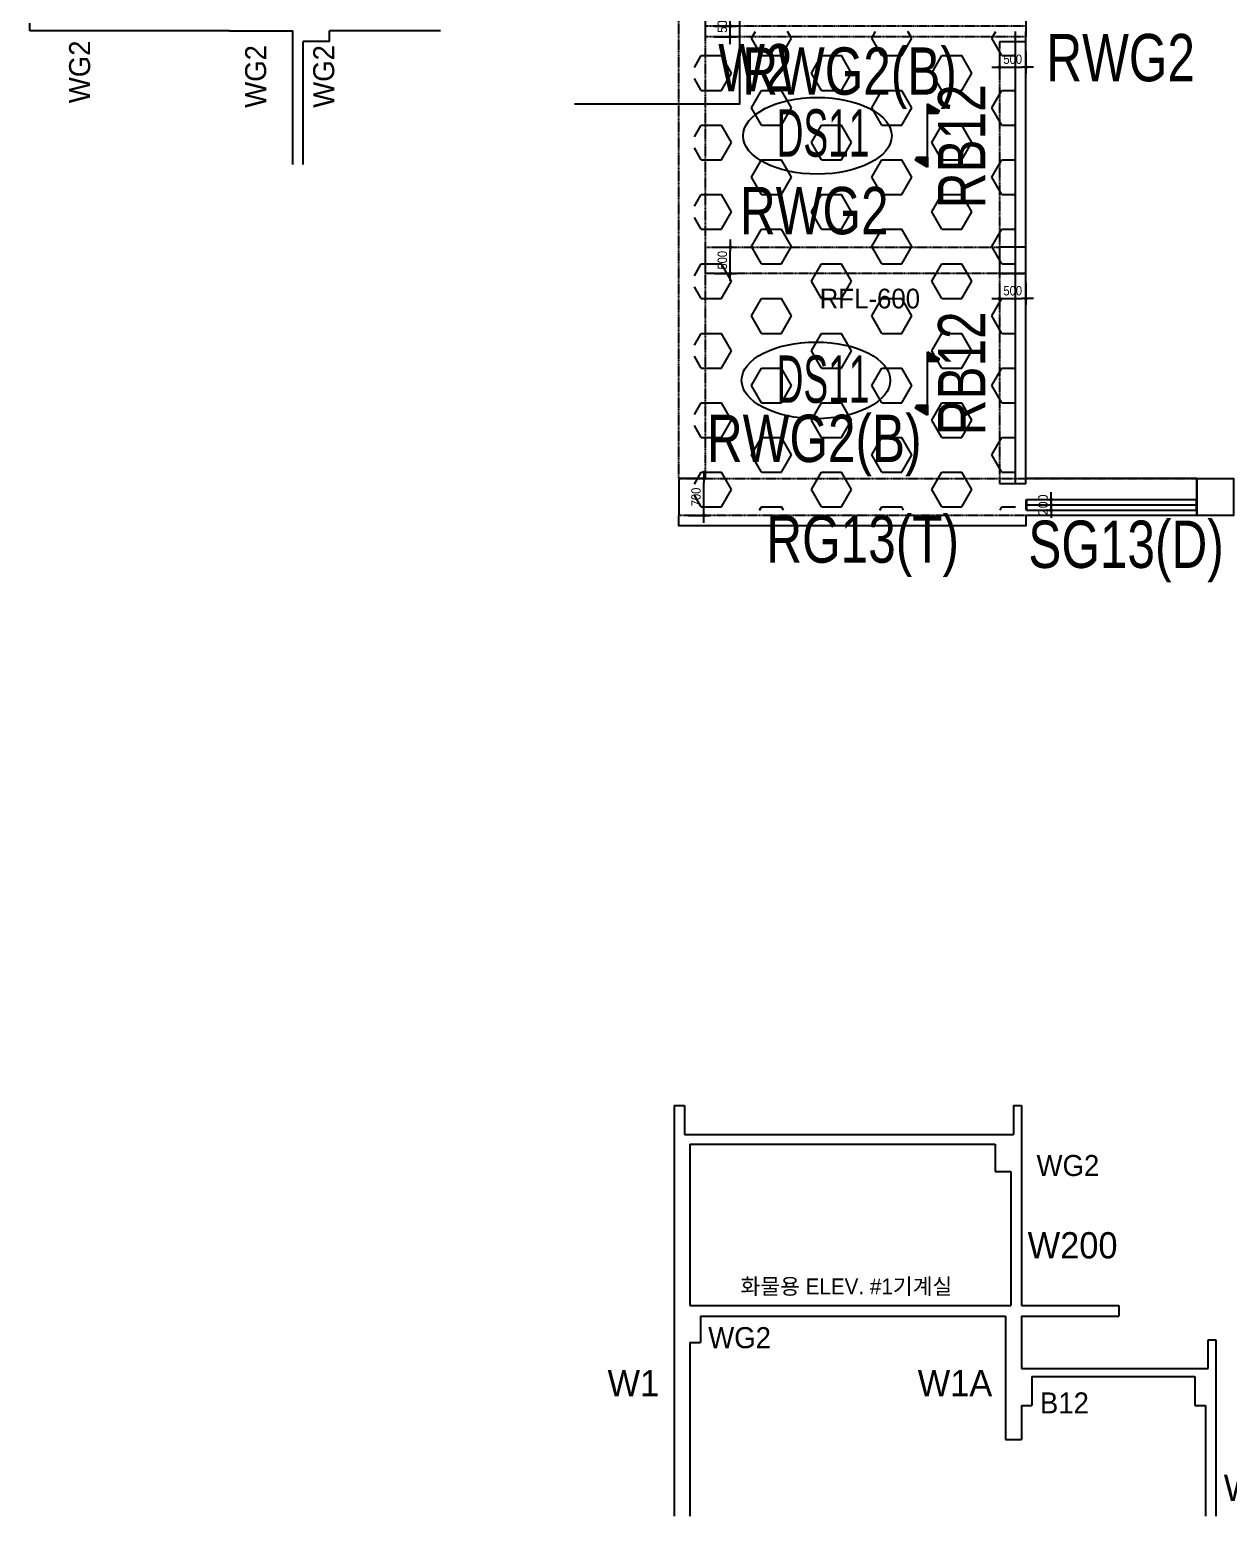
# Model space of a CAD drawing. Header units: millimetres. Extents: x -42253 to 178576, y 88378 to 153500.
# Drawn here: x 79815 to 102602, y 88378 to 116638 of the extents above; entities that cross this region are included whole.
import ezdxf
from ezdxf.enums import TextEntityAlignment as Align

# ---------------------------------------------------------------- set-up
doc = ezdxf.new("R2010")
doc.units = ezdxf.units.MM
doc.linetypes.add('HID', pattern=[2.3, 1.5, -0.8])
doc.linetypes.add('xs-1f_plan$0$HID', pattern=[4, 3, -1])
doc.layers.get('Defpoints').update_dxf_attribs({"color": 159})
for name, color, linetype in [('^DECK', 130, 'Continuous'), ('A-HAT', 251, 'Continuous'), ('BEAM-TEXT', 4, 'Continuous'), ('DECK-PL', 4, 'Continuous'), ('DECK-SLAB', 4, 'Continuous'), ('GIRDER-TEXT', 7, 'Continuous'), ('S-STL-BEAM', 6, 'Continuous'), ('WALL-TEXT', 6, 'Continuous'), ('xs-1f_plan$0$8', 8, 'Continuous'), ('xs-1f_plan$0$xref', 7, 'Continuous'), ('레벨', 40, 'Continuous'), ('보(beam)', 4, 'HID'), ('보(girder)', 7, 'HID'), ('슬래브라인', 7, 'Continuous')]:
    doc.layers.add(name, color=color, linetype=linetype)
doc.layers.add('NOPLOT', color=191, linetype='Continuous', plot=False)
doc.styles.add('Gdim', font='Dotum.ttf', dxfattribs={"width": 0.9})
doc.styles.add('Gtx', font='Dotum.ttf')
doc.styles.add('xs-1f_plan$0$Gdim', font='malgun.ttf')
doc.dimstyles.new('Gdim200', dxfattribs={"dimscale": 200, "dimtxt": 3, "dimasz": 1.2, "dimexe": 2, "dimexo": 3, "dimgap": 1, "dimtad": 1, "dimdsep": 46, "dimlunit": 6, "dimtxsty": 'Gdim', "dimblk1": '_CIDOT', "dimblk2": '_CIDOT', "dimsah": 1, "dimcen": 2.5, "dimdle": 2, "dimclrd": 1, "dimclre": 1, "dimclrt": 3, "dimazin": 2, "dimtfac": 1, "dimtix": 1, "dimtmove": 2, "dimatfit": 3, "dimldrblk": '_CIDOT', "dimfxl": 2, "dimtolj": 1, "dimtzin": 0, "dimarcsym": 0})
doc.dimstyles.new('xs-1f_plan$0$Gdim200', dxfattribs={"dimscale": 200, "dimtxt": 3, "dimasz": 1.2, "dimexe": 2, "dimexo": 3, "dimgap": 1, "dimtad": 1, "dimdsep": 46, "dimlunit": 6, "dimtxsty": 'xs-1f_plan$0$Gdim', "dimblk1": 'xs-1f_plan$0$_CIDOT', "dimblk2": 'xs-1f_plan$0$_CIDOT', "dimsah": 1, "dimcen": 2.5, "dimdle": 2, "dimclrd": 1, "dimclre": 1, "dimclrt": 3, "dimazin": 2, "dimtfac": 1, "dimtix": 1, "dimtmove": 2, "dimatfit": 3, "dimldrblk": 'xs-1f_plan$0$_CIDOT', "dimfxl": 2, "dimtolj": 1, "dimtzin": 0, "dimarcsym": 0})

# ---------------------------------------------------------------- blocks, each defined once
blk = doc.blocks.new('_CIDOT')
at = {"color": 0, "linetype": 'ByBlock'}
blk.add_line((2, 0), (-1, 0), dxfattribs=at)
at = {"color": 0, "linetype": 'ByBlock', "const_width": 0.5}
blk.add_lwpolyline([(-0.25, 0, 1), (0.25, 0, 1)], format="xyb", close=True, dxfattribs=at)
blk = doc.blocks.new('*D1193')
at = {"layer": 'Defpoints', "color": 155, "lineweight": -2, "transparency": 16777216}
for p, q in [((-2125, 750), (-1705, 750)), ((-1825, 122), (-1825, 678)), ((-2125, 50), (-1705, 50))]:
    blk.add_line(p, q, dxfattribs=at)
at = {"layer": 'Defpoints', "color": 0, "transparency": 16777216}
for p in [(-2305, 750), (-1825, 750), (-2305, 50)]:
    blk.add_point(p, dxfattribs=at)
at = {"layer": 'Defpoints', "color": 155, "lineweight": -2, "transparency": 16777216, "xscale": 71.99999999999994, "yscale": 71.99999999999994, "zscale": 71.99999999999994}
for p, rotation in [((-1825, 750), 90), ((-1825, 50), 270)]:
    blk.add_blockref('_CIDOT', p, dxfattribs=dict(at, rotation=rotation))
at = {"layer": 'Defpoints', "color": 3, "transparency": 16777216, "insert": (-1976, 400), "char_height": 180, "attachment_point": 5, "rotation": 90, "style": 'Gdim'}
blk.add_mtext('\\A1;{\\C155;700}', dxfattribs=at)
blk = doc.blocks.new('*D1016')
at = {"layer": 'Defpoints', "color": 155, "lineweight": -2, "transparency": 16777216}
for p, q in [((-1975, 650), (-1555, 650)), ((-1675, 222), (-1675, 578)), ((-1975, 150), (-1555, 150))]:
    blk.add_line(p, q, dxfattribs=at)
at = {"layer": 'Defpoints', "color": 0, "transparency": 16777216}
for p in [(-2155, 650), (-1675, 650), (-2155, 150)]:
    blk.add_point(p, dxfattribs=at)
at = {"layer": 'Defpoints', "color": 155, "lineweight": -2, "transparency": 16777216, "xscale": 71.99999999999994, "yscale": 71.99999999999994, "zscale": 71.99999999999994}
for p, rotation in [((-1675, 650), 90), ((-1675, 150), 270)]:
    blk.add_blockref('_CIDOT', p, dxfattribs=dict(at, rotation=rotation))
at = {"layer": 'Defpoints', "color": 3, "transparency": 16777216, "insert": (-1826, 400), "char_height": 180, "attachment_point": 5, "rotation": 90, "style": 'Gdim'}
blk.add_mtext('\\A1;{\\C155;500}', dxfattribs=at)
blk = doc.blocks.new('*D962')
at = {"layer": 'Defpoints', "color": 155, "lineweight": -2, "transparency": 16777216}
for p, q in [((-1975, 650), (-1555, 650)), ((-1675, 222), (-1675, 578)), ((-1975, 150), (-1555, 150))]:
    blk.add_line(p, q, dxfattribs=at)
at = {"layer": 'Defpoints', "color": 0, "transparency": 16777216}
for p in [(-2155, 650), (-1675, 650), (-2155, 150)]:
    blk.add_point(p, dxfattribs=at)
at = {"layer": 'Defpoints', "color": 155, "lineweight": -2, "transparency": 16777216, "xscale": 71.99999999999994, "yscale": 71.99999999999994, "zscale": 71.99999999999994}
for p, rotation in [((-1675, 650), 90), ((-1675, 150), 270)]:
    blk.add_blockref('_CIDOT', p, dxfattribs=dict(at, rotation=rotation))
at = {"layer": 'Defpoints', "color": 3, "transparency": 16777216, "insert": (-1826, 400), "char_height": 180, "attachment_point": 5, "rotation": 90, "style": 'Gdim'}
blk.add_mtext('\\A1;{\\C155;500}', dxfattribs=at)
blk = doc.blocks.new('*D1028')
at = {"layer": 'Defpoints', "color": 155, "lineweight": -2, "transparency": 16777216}
for p, q in [((-688, 550), (-268, 550)), ((-388, 122), (-388, 478)), ((-688, 50), (-268, 50))]:
    blk.add_line(p, q, dxfattribs=at)
at = {"layer": 'Defpoints', "color": 0, "transparency": 16777216}
for p in [(-868, 550), (-388, 550), (-868, 50)]:
    blk.add_point(p, dxfattribs=at)
at = {"layer": 'Defpoints', "color": 155, "lineweight": -2, "transparency": 16777216, "xscale": 71.99999999999994, "yscale": 71.99999999999994, "zscale": 71.99999999999994}
for p, rotation in [((-388, 550), 90), ((-388, 50), 270)]:
    blk.add_blockref('_CIDOT', p, dxfattribs=dict(at, rotation=rotation))
at = {"layer": 'Defpoints', "color": 3, "transparency": 16777216, "insert": (-538, 300), "char_height": 180, "attachment_point": 5, "rotation": 90, "style": 'Gdim'}
blk.add_mtext('\\A1;{\\C155;500}', dxfattribs=at)
blk = doc.blocks.new('*D1032')
at = {"layer": 'Defpoints', "color": 155, "lineweight": -2, "transparency": 16777216}
for p, q in [((-1975, 650), (-1555, 650)), ((-1675, 222), (-1675, 578)), ((-1975, 150), (-1555, 150))]:
    blk.add_line(p, q, dxfattribs=at)
at = {"layer": 'Defpoints', "color": 0, "transparency": 16777216}
for p in [(-2155, 650), (-1675, 650), (-2155, 150)]:
    blk.add_point(p, dxfattribs=at)
at = {"layer": 'Defpoints', "color": 155, "lineweight": -2, "transparency": 16777216, "xscale": 71.99999999999994, "yscale": 71.99999999999994, "zscale": 71.99999999999994}
for p, rotation in [((-1675, 650), 90), ((-1675, 150), 270)]:
    blk.add_blockref('_CIDOT', p, dxfattribs=dict(at, rotation=rotation))
at = {"layer": 'Defpoints', "color": 3, "transparency": 16777216, "insert": (-1826, 400), "char_height": 180, "attachment_point": 5, "rotation": 90, "style": 'Gdim'}
blk.add_mtext('\\A1;{\\C155;500}', dxfattribs=at)
blk = doc.blocks.new('A$C58C40D4B')
at = {"layer": 'DECK-PL'}
for points in [[(-600, 2), (-471, -223), (-415, -192), (-415, 2)], [(600, 2), (471, 228), (415, 196), (415, 2)]]:
    blk.add_hatch(color=256, dxfattribs=at).paths.add_polyline_path(points)
blk.add_line((-600, 2), (600, 2), dxfattribs=at)
for points in [[(-600, 2), (-471, -223), (-415, -192), (-415, 2), (-415, 2), (-471, 2), (-600, 2)], [(600, 2), (471, 228), (415, 196), (415, 2), (415, 2), (471, 2), (600, 2)]]:
    blk.add_lwpolyline(points, dxfattribs=at)
blk = doc.blocks.new('*D952')
at = {"layer": 'Defpoints', "color": 155, "lineweight": -2, "transparency": 16777216}
for p, q in [((-688, 550), (-268, 550)), ((-388, 122), (-388, 478)), ((-688, 50), (-268, 50))]:
    blk.add_line(p, q, dxfattribs=at)
at = {"layer": 'Defpoints', "color": 0, "transparency": 16777216}
for p in [(-868, 550), (-388, 550), (-868, 50)]:
    blk.add_point(p, dxfattribs=at)
at = {"layer": 'Defpoints', "color": 155, "lineweight": -2, "transparency": 16777216, "xscale": 71.99999999999994, "yscale": 71.99999999999994, "zscale": 71.99999999999994}
for p, rotation in [((-388, 550), 90), ((-388, 50), 270)]:
    blk.add_blockref('_CIDOT', p, dxfattribs=dict(at, rotation=rotation))
at = {"layer": 'Defpoints', "color": 3, "transparency": 16777216, "insert": (-538, 300), "char_height": 180, "attachment_point": 5, "rotation": 90, "style": 'Gdim'}
blk.add_mtext('\\A1;{\\C155;500}', dxfattribs=at)
blk = doc.blocks.new('xs-1f_plan$0$_CIDOT')
at = {"color": 0, "linetype": 'ByBlock'}
blk.add_line((2, 0), (-1, 0), dxfattribs=at)
at = {"color": 0, "linetype": 'ByBlock', "const_width": 0.5}
blk.add_lwpolyline([(-0.25, 0, 1), (0.25, 0, 1)], format="xyb", close=True, dxfattribs=at)
blk = doc.blocks.new('*D1167')
at = {"layer": 'Defpoints', "color": 155, "lineweight": -2, "transparency": 16777216}
for p, q in [((-2539, 322), (-2539, 394)), ((-2839, 250), (-2419, 250)), ((-2839, 50), (-2419, 50)), ((-2539, 50), (-2539, 250)), ((-2539, -22), (-2539, -94))]:
    blk.add_line(p, q, dxfattribs=at)
at = {"layer": 'Defpoints', "color": 0, "transparency": 16777216}
for p in [(-3019, 250), (-3019, 50), (-2539, 250)]:
    blk.add_point(p, dxfattribs=at)
at = {"layer": 'Defpoints', "color": 155, "lineweight": -2, "transparency": 16777216, "xscale": 71.99999999999994, "yscale": 71.99999999999994, "zscale": 71.99999999999994}
for p, rotation in [((-2539, 250), 270), ((-2539, 50), 90)]:
    blk.add_blockref('xs-1f_plan$0$_CIDOT', p, dxfattribs=dict(at, rotation=rotation))
at = {"layer": 'Defpoints', "color": 155, "transparency": 16777216, "insert": (-2692, 150), "char_height": 180, "attachment_point": 5, "rotation": 90, "style": 'xs-1f_plan$0$Gdim'}
blk.add_mtext('\\A1;200', dxfattribs=at)
blk = doc.blocks.new('*U1194')
at = {"layer": 'Defpoints'}
for p, q in [((-2305.451, 750), (-2305.451, 50)), ((7544.549, 750), (7544.549, 50))]:
    blk.add_line(p, q, dxfattribs=at)
at = {"layer": '보(girder)'}
for p, q in [((-2305.451, 750), (7544.549, 750)), ((7544.549, 50), (-2305.451, 50))]:
    blk.add_line(p, q, dxfattribs=at)
at = {"layer": 'Defpoints'}
dim = blk.add_linear_dim(base=(-1825.451, 750), p1=(-2305.451, 50), p2=(-2305.451, 750), angle=90, text='{\\C155;<>}', dimstyle='Gdim200', override={"dimscale": 60, "dimzin": 8, "dimclrd": 155, "dimclre": 155}, dxfattribs=at)
dim.commit()
dim.dimension.update_dxf_attribs({"geometry": '*D1193', "text_midpoint": (-1975.573, 400)})
blk = doc.blocks.new('*U1017')
at = {"layer": 'Defpoints'}
for p, q in [((-2155.451, 650), (-2155.451, 150)), ((27544.549, 650), (27544.549, 150))]:
    blk.add_line(p, q, dxfattribs=at)
at = {"layer": '보(girder)'}
for p, q in [((-2155.451, 650), (27544.549, 650)), ((27544.549, 150), (-2155.451, 150))]:
    blk.add_line(p, q, dxfattribs=at)
at = {"layer": 'Defpoints'}
dim = blk.add_linear_dim(base=(-1675.451, 650), p1=(-2155.451, 150), p2=(-2155.451, 650), angle=90, text='{\\C155;<>}', dimstyle='Gdim200', override={"dimscale": 60, "dimzin": 8, "dimclrd": 155, "dimclre": 155}, dxfattribs=at)
dim.commit()
dim.dimension.update_dxf_attribs({"geometry": '*D1016', "text_midpoint": (-1825.573, 400)})
blk = doc.blocks.new('*U963')
at = {"layer": 'Defpoints'}
for p, q in [((-2155.451, 650), (-2155.451, 150)), ((3944.549, 650), (3944.549, 150))]:
    blk.add_line(p, q, dxfattribs=at)
at = {"layer": '보(girder)'}
for p, q in [((-2155.451, 650), (3944.549, 650)), ((3944.549, 150), (-2155.451, 150))]:
    blk.add_line(p, q, dxfattribs=at)
at = {"layer": 'Defpoints'}
dim = blk.add_linear_dim(base=(-1675.451, 650), p1=(-2155.451, 150), p2=(-2155.451, 650), angle=90, text='{\\C155;<>}', dimstyle='Gdim200', override={"dimscale": 60, "dimzin": 8, "dimclrd": 155, "dimclre": 155}, dxfattribs=at)
dim.commit()
dim.dimension.update_dxf_attribs({"geometry": '*D962', "text_midpoint": (-1825.573, 400)})
blk = doc.blocks.new('*U1029')
at = {"layer": 'Defpoints'}
for p, q in [((-867.879, 550), (-867.879, 50)), ((3132.121, 550), (3132.121, 50))]:
    blk.add_line(p, q, dxfattribs=at)
at = {"layer": '보(beam)'}
for p, q in [((3132.121, 550), (-867.879, 550)), ((-867.879, 50), (3132.121, 50))]:
    blk.add_line(p, q, dxfattribs=at)
at = {"layer": 'Defpoints'}
dim = blk.add_linear_dim(base=(-387.879, 550), p1=(-867.879, 50), p2=(-867.879, 550), angle=90, text='{\\C155;<>}', dimstyle='Gdim200', override={"dimscale": 60, "dimzin": 8, "dimclrd": 155, "dimclre": 155}, dxfattribs=at)
dim.commit()
dim.dimension.update_dxf_attribs({"geometry": '*D1028', "text_midpoint": (-538.001, 300)})
blk = doc.blocks.new('*U1033')
at = {"layer": 'Defpoints'}
for p, q in [((-2155.451, 650), (-2155.451, 150)), ((3444.549, 650), (3444.549, 150))]:
    blk.add_line(p, q, dxfattribs=at)
at = {"layer": '보(girder)'}
for p, q in [((-2155.451, 650), (3444.549, 650)), ((3444.549, 150), (-2155.451, 150))]:
    blk.add_line(p, q, dxfattribs=at)
at = {"layer": 'Defpoints'}
dim = blk.add_linear_dim(base=(-1675.451, 650), p1=(-2155.451, 150), p2=(-2155.451, 650), angle=90, text='{\\C155;<>}', dimstyle='Gdim200', override={"dimscale": 60, "dimzin": 8, "dimclrd": 155, "dimclre": 155}, dxfattribs=at)
dim.commit()
dim.dimension.update_dxf_attribs({"geometry": '*D1032', "text_midpoint": (-1825.573, 400)})
blk = doc.blocks.new('*U953')
at = {"layer": 'Defpoints'}
for p, q in [((-867.879, 550), (-867.879, 50)), ((3032.121, 550), (3032.121, 50))]:
    blk.add_line(p, q, dxfattribs=at)
at = {"layer": '보(beam)'}
for p, q in [((3032.121, 550), (-867.879, 550)), ((-867.879, 50), (3032.121, 50))]:
    blk.add_line(p, q, dxfattribs=at)
at = {"layer": 'Defpoints'}
dim = blk.add_linear_dim(base=(-387.879, 550), p1=(-867.879, 50), p2=(-867.879, 550), angle=90, text='{\\C155;<>}', dimstyle='Gdim200', override={"dimscale": 60, "dimzin": 8, "dimclrd": 155, "dimclre": 155}, dxfattribs=at)
dim.commit()
dim.dimension.update_dxf_attribs({"geometry": '*D952', "text_midpoint": (-538.001, 300)})
blk = doc.blocks.new('*U1168')
at = {"layer": 'Defpoints', "ltscale": 4}
for p, q in [((-3018.848, 250), (-3018.848, 50)), ((231.152, 250), (231.152, 50))]:
    blk.add_line(p, q, dxfattribs=at)
at = {"layer": 'xs-1f_plan$0$8', "color": 4, "ltscale": 4}
for p, q in [((-3008.848, 250), (221.152, 250)), ((-3008.848, 50), (221.152, 50))]:
    blk.add_line(p, q, dxfattribs=at)
at = {"layer": 'xs-1f_plan$0$8', "ltscale": 4}
for p, q in [((-3008.848, 250), (-3008.848, 50)), ((221.152, 250), (221.152, 50))]:
    blk.add_line(p, q, dxfattribs=at)
at = {"layer": 'xs-1f_plan$0$8', "linetype": 'xs-1f_plan$0$HID'}
blk.add_line((-3008.848, 150), (221.152, 150), dxfattribs=at)
at = {"layer": 'Defpoints'}
dim = blk.add_linear_dim(base=(-2538.848, 250), p1=(-3018.848, 50), p2=(-3018.848, 250), angle=90, dimstyle='xs-1f_plan$0$Gdim200', override={"dimscale": 60, "dimzin": 8, "dimclrd": 155, "dimclre": 155, "dimclrt": 155}, dxfattribs=at)
dim.commit()
dim.dimension.update_dxf_attribs({"geometry": '*D1167', "text_midpoint": (-2691.844, 150)})

msp = doc.modelspace()

# ---------------------------------------------------------------- hatches: boundary and pattern name
at = {"layer": 'A-HAT'}
h = msp.add_hatch(dxfattribs=at)
h.set_pattern_fill('HEX', color=256, scale=120)
h.paths.add_polyline_path([(92453.571, 107505.018), (98553.571, 107505.018), (98553.571, 116605.018), (92453.571, 116605.018)])

# ---------------------------------------------------------------- linework, layer by layer
at = {"layer": '^DECK', "color": 0}
for centre in [(94789.897, 114621.616), (94762.325, 109971.626)]:
    msp.add_ellipse(centre, major_axis=(1412.381, 0), ratio=0.51617646, dxfattribs=at)
at = {"layer": 'NOPLOT'}
for p, q in [((79815.341, 116614.076), (79815.341, 116764.075)), ((83615.341, 116614.076), (79815.341, 116614.076)), ((84815.341, 114078.224, 0), (84815.341, 116614.076, 0)), ((85515.341, 116414.075, 0), (85515.341, 116614.076, 0)), ((87621.901, 116614.076), (85515.341, 116614.076)), ((85015.341, 114078.224, 0), (85015.341, 116414.075, 0)), ((85515.341, 116414.075), (85015.341, 116414.075)), ((92066.986, 96184.418), (92066.986, 88377.858)), ((92066.986, 96184.418), (92261.988, 96184.418)), ((92261.988, 96184.418), (92261.988, 95634.418)), ((98518.477, 96184.418), (98518.477, 95634.418)), ((98518.477, 96184.418), (98668.477, 96184.418)), ((98668.477, 96184.418), (98668.477, 92384.418)), ((92261.988, 95634.418), (98518.477, 95634.418)), ((92366.988, 95454.418), (92366.988, 92384.418)), ((92366.988, 95454.418), (98168.477, 95454.418)), ((98168.477, 95454.418), (98168.477, 94934.418)), ((98168.477, 94934.418), (98468.477, 94934.418)), ((98468.477, 94934.418), (98468.477, 92384.418)), ((92366.988, 92384.418), (98468.477, 92384.418)), ((92566.986, 92184.418), (98368.477, 92184.418)), ((92566.986, 92184.418), (92566.986, 91684.418)), ((98368.477, 92184.418), (98368.477, 89834.418)), ((98668.477, 92384.418), (100518.477, 92384.418)), ((98668.477, 92184.418), (100518.477, 92184.418)), ((98668.477, 92184.418), (98668.477, 91184.418)), ((100518.477, 92384.418), (100518.477, 92184.418)), ((92366.988, 91684.418), (92566.986, 91684.418)), ((92366.988, 91684.418), (92366.988, 88377.858)), ((102216.985, 91184.418), (102216.985, 91734.418)), ((102216.985, 91734.418), (102366.985, 91734.418)), ((102366.985, 91734.418), (102366.985, 88377.858)), ((98668.477, 91184.418), (102216.985, 91184.418)), ((98868.477, 91034.418), (101966.985, 91034.418)), ((98868.477, 91034.418), (98868.477, 90484.418)), ((101966.985, 91034.418), (101966.985, 90484.418)), ((98668.477, 90484.418), (98868.477, 90484.418)), ((98668.477, 90484.418), (98668.477, 89834.418)), ((101966.985, 90484.418), (102166.985, 90484.418)), ((102166.985, 90484.418), (102166.985, 88377.858)), ((98368.477, 89834.418), (98668.477, 89834.418))]:
    msp.add_line(p, q, dxfattribs=at)
at = {"layer": 'NOPLOT', "linetype": 'ByBlock'}
msp.add_lwpolyline([(90158.076, 123128.883), (93307.93, 123128.883), (93307.93, 115221.272), (90173.147, 115221.272)], dxfattribs=at)
at = {"layer": 'NOPLOT'}
msp.add_lwpolyline([(83615.341, 116614.076), (84815.341, 116614.076)], dxfattribs=at)
at = {"layer": '보(girder)'}
msp.add_line((98253.571, 112005.018), (98753.571, 112005.018), dxfattribs=at)
at = {"layer": '슬래브라인'}
for p, q in [((98553.571, 108005.018), (98553.571, 116605.018)), ((98753.571, 108005.018), (98753.571, 116605.018)), ((102003.571, 108105.018), (98753.571, 108105.018)), ((102003.571, 107405.018), (98753.571, 107405.018))]:
    msp.add_line(p, q, dxfattribs=at)
at = {"layer": '슬래브라인', "elevation": 0}
msp.add_lwpolyline([(102003.571, 108105.018), (102703.571, 108105.018), (102703.571, 107405.018), (102003.571, 107405.018)], close=True, dxfattribs=at)
msp.add_lwpolyline([(98753.571, 107405.018), (98753.571, 107205.018), (92153.571, 107205.018), (92153.571, 107405.018)], dxfattribs=at)

# ---------------------------------------------------------------- block references
at = {"layer": 'DECK-PL', "xscale": -1, "rotation": 270}
for p in [(96878.642, 114627.951), (96878.642, 109912.382)]:
    msp.add_blockref('A$C58C40D4B', p, dxfattribs=at)
at = {"layer": 'xs-1f_plan$0$xref'}
msp.add_blockref('*U1168', (101772.42, 107455.018), dxfattribs=at)
at = {"layer": '보(beam)', "rotation": 270}
for name, p in [('*U953', (98203.571, 115537.139)), ('*U1029', (98203.571, 111137.139))]:
    msp.add_blockref(name, p, dxfattribs=at)
at = {"layer": '보(girder)', "rotation": 270}
msp.add_blockref('*U1017', (92003.571, 135649.567), dxfattribs=at)
at = {"layer": '보(girder)'}
for name, p in [('*U963', (94809.022, 116555.018)), ('*U963', (94809.022, 116355.018)), ('*U1033', (94809.022, 111855.018)), ('*U1194', (94459.022, 107355.018))]:
    msp.add_blockref(name, p, dxfattribs=at)

# ---------------------------------------------------------------- texts
at = {"layer": 'BEAM-TEXT', "color": 1, "style": 'Gtx', "width": 0.8}
msp.add_text('RB12', height=900, rotation=90, dxfattribs=at).set_placement((98253.571, 114421.75), align=Align.BOTTOM_CENTER)
at = {"layer": 'BEAM-TEXT', "style": 'Gtx', "width": 0.8}
msp.add_text('RB12', height=900, rotation=90, dxfattribs=at).set_placement((98253.571, 110105.018), align=Align.BOTTOM_CENTER)
at = {"layer": 'DECK-SLAB', "color": 1, "style": 'Gtx', "width": 0.6}
for p in [(94014.328, 114224.466, 0), (94014.328, 109544.899, 0)]:
    msp.add_text('DS11', height=900, dxfattribs=at).set_placement(p)
at = {"layer": 'GIRDER-TEXT', "style": 'Gtx', "width": 0.8}
for s, p in [('RWG2', (100555.485, 116557.123)), ('RG13(T)', (95651.042, 107405.018))]:
    msp.add_text(s, height=900, dxfattribs=at).set_placement(p, align=Align.TOP_CENTER)
for s, p in [('RWG2(B)', (95401.617, 115131.641)), ('RWG2', (94730.451, 112479.277))]:
    msp.add_text(s, height=900, dxfattribs=at).set_placement(p, align=Align.BOTTOM_CENTER)
at = {"layer": 'GIRDER-TEXT', "color": 1, "style": 'Gtx', "width": 0.8}
msp.add_text('RWG2(B)', height=900, dxfattribs=at).set_placement((94730.451, 108149.258), align=Align.BOTTOM_CENTER)
at = {"layer": 'NOPLOT', "style": 'Gtx'}
for p in [(80963.901, 115241.347), (84310.901, 115153.496), (85604.401, 115153.496)]:
    msp.add_text('WG2', height=400, rotation=90, dxfattribs=at).set_placement(p)
at = {"layer": 'NOPLOT', "linetype": 'ByBlock', "style": 'Gtx'}
for s, height, p in [('WG2', 400, (98957.1, 94845.918)), ('W200', 500, (98788.1, 93278.918)), ('WG2', 400, (92714.6, 91573.418)), ('W1', 500, (90801.1, 90658.418)), ('W1A', 500, (96697.6, 90658.418)), ('B12', 400, (99021.1, 90332.418)), ('W20', 500, (102515.6, 88667.918))]:
    msp.add_text(s, height=height, dxfattribs=at).set_placement(p)
at = {"layer": 'NOPLOT', "color": 252, "linetype": 'ByBlock', "style": 'Gtx'}
msp.add_text('화물용 ELEV. #1기계실', height=300, dxfattribs=at).set_placement((93328.1, 92598.418))
at = {"layer": 'S-STL-BEAM', "style": 'Gtx', "width": 0.8}
msp.add_text('SG13(D)', height=900, dxfattribs=at).set_placement((100657.643, 106135.894), align=Align.BOTTOM_CENTER)
at = {"layer": 'WALL-TEXT', "style": 'Gtx', "width": 0.8}
msp.add_text('W2', height=900, dxfattribs=at).set_placement((93610.429, 115195.67, 0), align=Align.BOTTOM_CENTER)
at = {"layer": '레벨', "style": 'Gtx'}
msp.add_text('RFL-600', height=375, dxfattribs=at).set_placement((95787.75, 111527.255), align=Align.MIDDLE_CENTER)

doc.saveas('drawing.dxf')
